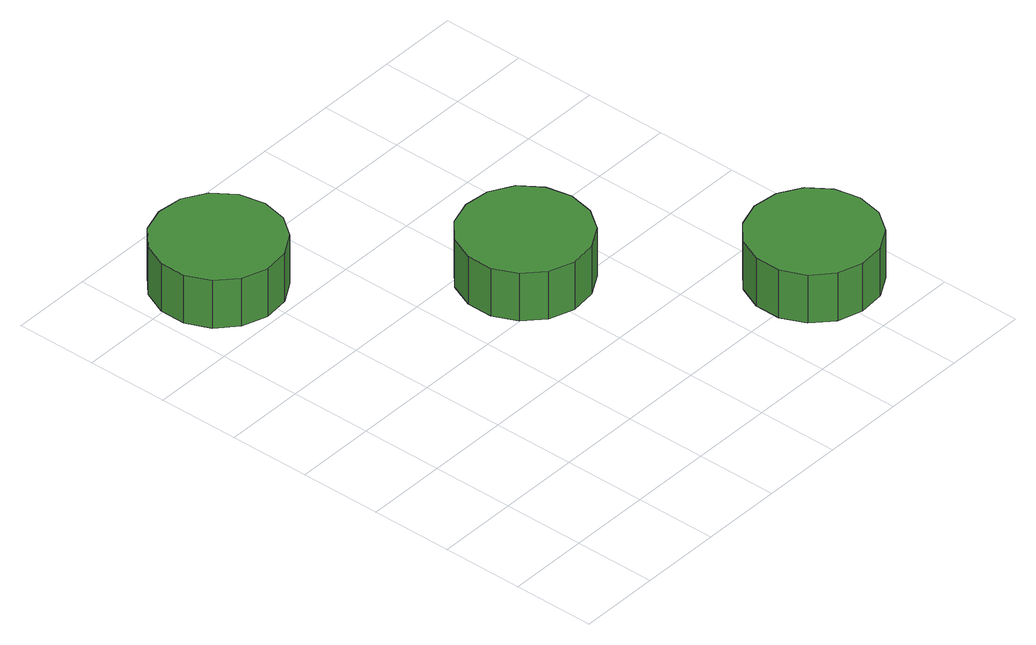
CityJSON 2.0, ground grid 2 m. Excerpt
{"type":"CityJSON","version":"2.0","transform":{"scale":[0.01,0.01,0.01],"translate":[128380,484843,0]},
"CityObjects":{
"tree1":{"type":"SolitaryVegetationObject","attributes":{"function":"something"},"geometry":[{"type":"MultiSurface","lod":"1","boundaries":[[[0,1,2,3,4,5,6,7,8,9,10,11,12,13,14]],[[15,16,17,18,19,20,21,22,23,24,25,26,27,28,29]],[[0,29,28,1]],[[1,28,27,2]],[[2,27,26,3]],[[3,26,25,4]],[[4,25,24,5]],[[5,24,23,6]],[[6,23,22,7]],[[7,22,21,8]],[[8,21,20,9]],[[9,20,19,10]],[[10,19,18,11]],[[11,18,17,12]],[[12,17,16,13]],[[13,16,15,14]],[[14,15,29,0]]]}]},
"tree2":{"type":"SolitaryVegetationObject","attributes":{"function":"something"},"geometry":[{"type":"MultiSurface","lod":"1","boundaries":[[[30,31,32,33,34,35,36,37,38,39,40,41,42,43,44]],[[45,46,47,48,49,50,51,52,53,54,55,56,57,58,59]],[[30,59,58,31]],[[31,58,57,32]],[[32,57,56,33]],[[33,56,55,34]],[[34,55,54,35]],[[35,54,53,36]],[[36,53,52,37]],[[37,52,51,38]],[[38,51,50,39]],[[39,50,49,40]],[[40,49,48,41]],[[41,48,47,42]],[[42,47,46,43]],[[43,46,45,44]],[[44,45,59,30]]]}]},
"tree3":{"type":"SolitaryVegetationObject","attributes":{"function":"something"},"geometry":[{"type":"MultiSurface","lod":"1","boundaries":[[[60,61,62,63,64,65,66,67,68,69,70,71,72,73,74]],[[75,76,77,78,79,80,81,82,83,84,85,86,87,88,89]],[[60,89,88,61]],[[61,88,87,62]],[[62,87,86,63]],[[63,86,85,64]],[[64,85,84,65]],[[65,84,83,66]],[[66,83,82,67]],[[67,82,81,68]],[[68,81,80,69]],[[69,80,79,70]],[[70,79,78,71]],[[71,78,77,72]],[[72,77,76,73]],[[73,76,75,74]],[[74,75,89,60]]]}]}
},
"vertices":[
[334,1170,167],[321,1233,167],[283,1285,167],[228,1317,167],[164,1323,167],[103,1304,167],[56,1261,167],[30,1202,167],[30,1138,167],[56,1080,167],[103,1037,167],[164,1017,167],[228,1024,167],[283,1056,167],[321,1107,167],[321,1107,38],[283,1056,38],[228,1024,38],[164,1017,38],[103,1037,38],[56,1080,38],[30,1138,38],[30,1202,38],[56,1261,38],[103,1304,38],[164,1323,38],[228,1317,38],[283,1285,38],[321,1233,38],[334,1170,38],
[781,689,166],[768,752,166],[731,804,166],[675,836,166],[611,842,166],[550,823,166],[503,780,166],[477,721,166],[477,657,166],[503,599,166],[550,556,166],[611,536,166],[675,543,166],[731,575,166],[768,627,166],[768,627,37],[731,575,37],[675,543,37],[611,536,37],[550,556,37],[503,599,37],[477,657,37],[477,721,37],[503,780,37],[550,823,37],[611,842,37],[675,836,37],[731,804,37],[768,752,37],[781,689,37],
[1181,220,163],[1168,282,163],[1130,334,163],[1075,366,163],[1011,373,163],[950,353,163],[902,310,163],[876,252,163],[876,188,163],[902,129,163],[950,86,163],[1011,67,163],[1075,73,163],[1130,105,163],[1168,157,163],[1168,157,34],[1130,105,34],[1075,73,34],[1011,67,34],[950,86,34],[902,129,34],[876,188,34],[876,252,34],[902,310,34],[950,353,34],[1011,373,34],[1075,366,34],[1130,334,34],[1168,282,34],[1181,220,34]
]}
